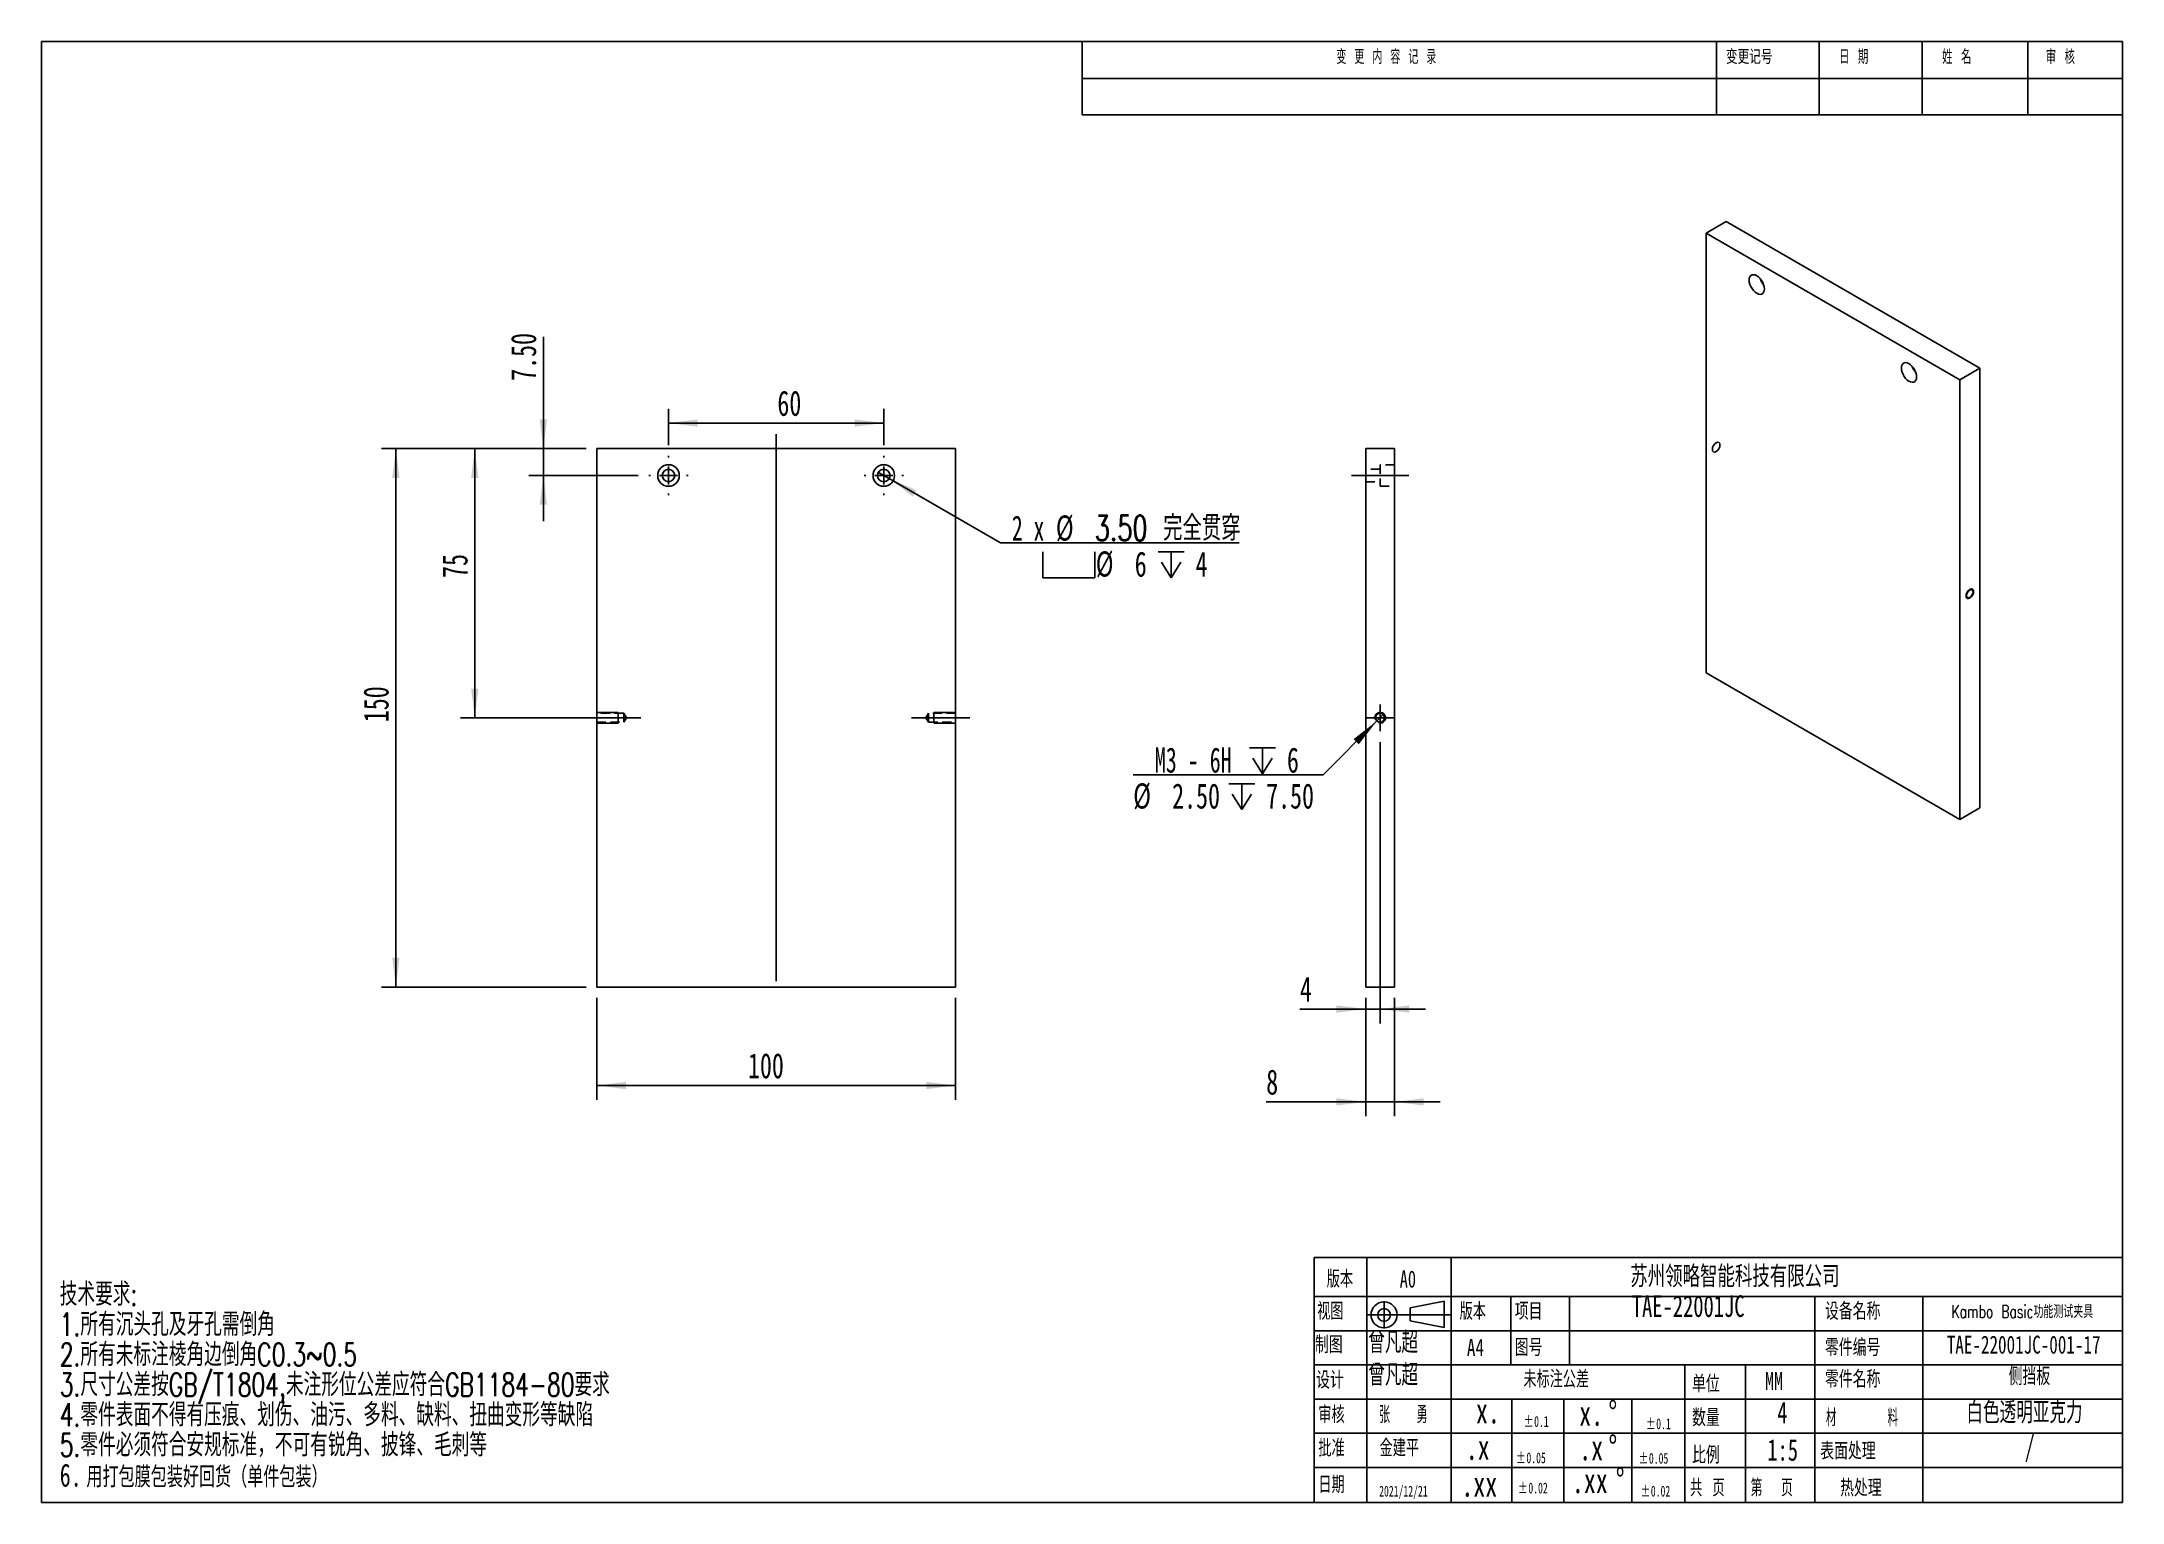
# Model space of a CAD drawing. Extents: x 2 to 292, y 3 to 207.
import ezdxf

# ---------------------------------------------------------------- set-up
doc = ezdxf.new("R2010")
doc.units = 0
for name, pattern in [('SLD-中心线', [34.29, 30.48, -1.27, 1.27, -1.27]), ('SLD-实线', [0]), ('SLD-虚线', [1.905, 1.27, -0.635])]:
    doc.linetypes.add(name, pattern=pattern)
doc.layers.get('0').update_dxf_attribs({"linetype": 'CONTINUOUS'})
for name, color, linetype in [('FORMAT', 7, 'SLD-实线'), ('图层1', 5, 'SLD-中心线'), ('图层7', 7, 'SLD-实线'), ('图框', 7, 'SLD-实线'), ('粗实线', 7, 'SLD-实线')]:
    doc.layers.add(name, color=color, linetype=linetype)
doc.styles.add('SLDTEXTSTYLE0', font='TXT', dxfattribs={"width": 0.7, "bigfont": 'bigfont'})
doc.styles.add('SLDTEXTSTYLE1', font='TXT', dxfattribs={"width": 0.736842, "bigfont": 'bigfont'})
doc.styles.add('SLDTEXTSTYLE10', font='TXT', dxfattribs={"width": 0.633333})
doc.styles.add('SLDTEXTSTYLE11', font='TXT', dxfattribs={"width": 0.642857})
doc.styles.add('SLDTEXTSTYLE2', font='TXT', dxfattribs={"width": 0.7})
doc.styles.add('SLDTEXTSTYLE3', font='TXT', dxfattribs={"width": 0.663})
doc.styles.add('SLDTEXTSTYLE4', font='TXT', dxfattribs={"width": 0.559211, "bigfont": 'bigfont'})
doc.styles.add('SLDTEXTSTYLE5', font='TXT', dxfattribs={"width": 0.736842})
doc.styles.add('SLDTEXTSTYLE6', font='TXT', dxfattribs={"width": 0.629187, "bigfont": 'bigfont'})
doc.styles.add('SLDTEXTSTYLE7', font='TXT', dxfattribs={"width": 0.657895, "bigfont": 'bigfont'})
doc.styles.add('SLDTEXTSTYLE8', font='TXT', dxfattribs={"width": 0.618421, "bigfont": 'bigfont'})
doc.styles.add('SLDTEXTSTYLE9', font='TXT', dxfattribs={"width": 0.58, "bigfont": 'bigfont'})
doc.dimstyles.new('SLDDIMSTYLE0', dxfattribs={"dimtxt": 3.5, "dimasz": 4.08, "dimexe": 0, "dimexo": 0.0625, "dimgap": 0.875, "dimtad": 2, "dimlfac": 2, "dimrnd": 1e-09, "dimzin": 12, "dimtxsty": 'SLDTEXTSTYLE2', "dimsah": 1, "dimcen": 0.09, "dimazin": 3, "dimtfac": 1, "dimtofl": 0, "dimtmove": 0, "dimatfit": 3, "dimtolj": 1, "dimtzin": 12})
doc.dimstyles.new('SLDDIMSTYLE1', dxfattribs={"dimtxt": 3.5, "dimasz": 4.08, "dimexe": 0, "dimexo": 0.0625, "dimgap": 0.875, "dimtad": 2, "dimlfac": 2, "dimrnd": 1e-09, "dimzin": 4, "dimtxsty": 'SLDTEXTSTYLE2', "dimsah": 1, "dimcen": 0.09, "dimazin": 3, "dimtfac": 1, "dimtmove": 0, "dimatfit": 3, "dimtolj": 1, "dimtzin": 12})
doc.dimstyles.new('SLDDIMSTYLE2', dxfattribs={"dimtxt": 3.5, "dimasz": 4.08, "dimexe": 0, "dimexo": 0.0625, "dimgap": 0.875, "dimtad": 0, "dimtih": 1, "dimtoh": 1, "dimlfac": 2, "dimrnd": 1e-09, "dimzin": 4, "dimtxsty": 'SLDTEXTSTYLE2', "dimblk1": 'NONE', "dimsah": 1, "dimcen": 0, "dimazin": 3, "dimtfac": 1, "dimtmove": 0, "dimatfit": 3, "dimtolj": 1, "dimtzin": 12})
doc.dimstyles.new('SLDDIMSTYLE3', dxfattribs={"dimtxt": 3.5, "dimasz": 4.08, "dimexe": 0, "dimexo": 0.0625, "dimgap": 0.875, "dimtad": 2, "dimlfac": 2, "dimrnd": 1e-09, "dimzin": 12, "dimtxsty": 'SLDTEXTSTYLE2', "dimsah": 1, "dimcen": 0.09, "dimazin": 3, "dimtfac": 1, "dimtmove": 0, "dimatfit": 3, "dimtolj": 1, "dimtzin": 12})
doc.dimstyles.new('SLDDIMSTYLE4', dxfattribs={"dimtxt": 3.5, "dimasz": 4.08, "dimexe": 0, "dimexo": 0.0625, "dimgap": 0.875, "dimtad": 0, "dimtih": 1, "dimtoh": 1, "dimdec": 6, "dimlfac": 2, "dimrnd": 1e-09, "dimzin": 12, "dimtxsty": 'SLDTEXTSTYLE2', "dimblk1": 'NONE', "dimsah": 1, "dimcen": 0, "dimazin": 3, "dimtfac": 1, "dimtmove": 0, "dimatfit": 3, "dimtolj": 1, "dimtzin": 12})

# ---------------------------------------------------------------- blocks, each defined once
blk = doc.blocks.new('SW_NOTE_0')
at = {"layer": '图层7', "color": 0, "char_height": 1.5, "attachment_point": 1, "style": 'SLDTEXTSTYLE3'}
for s, insert in [('%%p', (0, 1.93)), ('0.05', (1.44, 1.93))]:
    blk.add_mtext(s, dxfattribs=dict(at, insert=insert))
blk = doc.blocks.new('SW_NOTE_1')
at = {"layer": '图层7', "color": 0, "char_height": 1.5, "attachment_point": 1, "style": 'SLDTEXTSTYLE3'}
for s, insert in [('%%p', (0, 1.93)), ('0.02', (1.44, 1.93))]:
    blk.add_mtext(s, dxfattribs=dict(at, insert=insert))
blk = doc.blocks.new('SW_NOTE_2')
at = {"layer": '图层7', "color": 0, "char_height": 1.5, "attachment_point": 1, "style": 'SLDTEXTSTYLE3'}
for s, insert in [('%%p', (0, 1.93)), ('0.1', (1.44, 1.93))]:
    blk.add_mtext(s, dxfattribs=dict(at, insert=insert))
blk = doc.blocks.new('SW_NOTE_3')
at = {"layer": '图层7', "color": 0, "attachment_point": 1}
for s, insert, char_height, style in [('\\M+18B5A术\\M+19776\\M+18B81:', (0, 4.13), 3.2, 'SLDTEXTSTYLE0'), ('1.\\M+18F8A\\M+1974C沉头\\M+18D45\\M+18B79\\M+189E5\\M+18D45\\M+18EF9\\M+1937C\\M+18A70', (0, -0.07), 3.2, 'SLDTEXTSTYLE0'), ('2.\\M+18F8A\\M+1974C\\M+196A2标\\M+1928D棱\\M+18A70边\\M+1937C\\M+18A70C0.3~0.5', (0, -4.27), 3.2, 'SLDTEXTSTYLE0'), ('3.\\M+18EDA\\M+190A1\\M+18CF6\\M+18DB7\\M+188C2GB/T1804,\\M+196A2\\M+1928D\\M+18C60\\M+188CA\\M+18CF6\\M+18DB7应\\M+19584\\M+18D87GB1184-80\\M+19776\\M+18B81', (0, -8.47), 3.2, 'SLDTEXTSTYLE0'), ('4.\\M+197EB\\M+18C8F\\M+1955C\\M+196CA\\M+19573\\M+193BE\\M+1974C压\\M+18DAD\\M+18141划伤\\M+18141\\M+196FB污\\M+18141\\M+191BD\\M+197BF\\M+18141\\M+1E39E\\M+197BF\\M+18141扭\\M+18BC8变\\M+18C60\\M+19399\\M+1E39E\\M+1E89C', (0, -12.67), 3.2, 'SLDTEXTSTYLE0'), ('5.\\M+197EB\\M+18C8F\\M+1954B须\\M+19584\\M+18D87\\M+188C0规标\\M+18F79\\M+18143\\M+19573\\M+189C2\\M+1974C锐\\M+18A70\\M+18141\\M+194E2锋\\M+18141\\M+196D1\\M+18E68\\M+19399', (0, -16.87), 3.2, 'SLDTEXTSTYLE0'), ('6.', (0, -21.07), 3.2, 'SLDTEXTSTYLE2'), ('\\M+19770\\M+191C5\\M+195EF\\M+1968C\\M+195EF\\M+19195\\M+18D44\\M+189F1货\\M+18169单\\M+18C8F\\M+195EF\\M+19195\\M+1816A', (3.72, -21.47), 2.91042, 'SLDTEXTSTYLE0')]:
    blk.add_mtext(s, dxfattribs=dict(at, insert=insert, char_height=char_height, style=style))
blk = doc.blocks.new('SW_NOTE_4')
at = {"layer": '图层7', "color": 0, "char_height": 3.5, "attachment_point": 1, "style": 'SLDTEXTSTYLE2'}
for s, insert in [('.x', (0, 4.51)), ('%%d', (4.07, 4.51))]:
    blk.add_mtext(s, dxfattribs=dict(at, insert=insert))
blk = doc.blocks.new('SW_NOTE_5')
at = {"layer": '图层7', "color": 0, "char_height": 3.5, "attachment_point": 1, "style": 'SLDTEXTSTYLE2'}
for s, insert in [('x.', (0, 4.51)), ('%%d', (4.07, 4.51))]:
    blk.add_mtext(s, dxfattribs=dict(at, insert=insert))
blk = doc.blocks.new('SW_NOTE_6')
at = {"layer": '图层7', "color": 0, "char_height": 3.5, "attachment_point": 1, "style": 'SLDTEXTSTYLE2'}
for s, insert in [('.xx', (0, 4.51)), ('%%d', (6.11, 4.51))]:
    blk.add_mtext(s, dxfattribs=dict(at, insert=insert))
blk = doc.blocks.new('SW_NOTE_7')
at = {"layer": '图层7', "color": 0, "char_height": 1.5, "attachment_point": 1, "style": 'SLDTEXTSTYLE3'}
for s, insert in [('%%p', (0, 1.93)), ('0.1', (1.44, 1.93))]:
    blk.add_mtext(s, dxfattribs=dict(at, insert=insert))
blk = doc.blocks.new('SW_NOTE_8')
at = {"layer": '图层7', "color": 0, "char_height": 1.5, "attachment_point": 1, "style": 'SLDTEXTSTYLE3'}
for s, insert in [('%%p', (0, 1.93)), ('0.05', (1.44, 1.93))]:
    blk.add_mtext(s, dxfattribs=dict(at, insert=insert))
blk = doc.blocks.new('SW_NOTE_9')
at = {"layer": '图层7', "color": 0, "char_height": 1.5, "attachment_point": 1, "style": 'SLDTEXTSTYLE3'}
for s, insert in [('%%p', (0, 1.93)), ('0.02', (1.44, 1.93))]:
    blk.add_mtext(s, dxfattribs=dict(at, insert=insert))
blk = doc.blocks.new('_D')
at = {"layer": '图框', "color": 5}
for p, q in [((78.08, 149.88), (49.58, 149.88)), ((51.58, 74.88), (51.58, 149.88)), ((78.08, 74.88), (49.58, 74.88))]:
    blk.add_line(p, q, dxfattribs=at)
for points in [[(51.58, 149.88), (51.07, 145.8), (52.08, 145.8)], [(51.58, 74.88), (52.08, 78.96), (51.07, 78.96)]]:
    blk.add_solid(points, dxfattribs=at)
at = {"layer": '图框', "color": 5, "insert": (47.06, 111.77), "char_height": 3.5, "attachment_point": 1, "rotation": 90, "style": 'SLDTEXTSTYLE2'}
blk.add_mtext('150', dxfattribs=at)
blk = doc.blocks.new('_D_1')
at = {"layer": '图框', "color": 5}
for p, q in [((79.58, 73.38), (79.58, 59.16)), ((129.58, 73.38), (129.58, 59.16)), ((79.58, 61.16), (129.58, 61.16))]:
    blk.add_line(p, q, dxfattribs=at)
for points in [[(79.58, 61.16), (83.66, 60.65), (83.66, 61.67)], [(129.58, 61.16), (125.5, 61.67), (125.5, 60.65)]]:
    blk.add_solid(points, dxfattribs=at)
at = {"layer": '图框', "color": 5, "insert": (100.65, 65.67), "char_height": 3.5, "attachment_point": 1, "style": 'SLDTEXTSTYLE2'}
blk.add_mtext('100', dxfattribs=at)
blk = doc.blocks.new('_D_2')
at = {"layer": '图框', "color": 5}
for p, q in [((89.58, 150.38), (89.58, 155.44)), ((119.58, 150.38), (119.58, 155.44)), ((89.58, 153.44), (119.58, 153.44))]:
    blk.add_line(p, q, dxfattribs=at)
for points in [[(89.58, 153.44), (93.66, 152.93), (93.66, 153.95)], [(119.58, 153.44), (115.5, 153.95), (115.5, 152.93)]]:
    blk.add_solid(points, dxfattribs=at)
at = {"layer": '图框', "color": 5, "insert": (104.75, 157.95), "char_height": 3.5, "attachment_point": 1, "style": 'SLDTEXTSTYLE2'}
blk.add_mtext('60', dxfattribs=at)
blk = doc.blocks.new('_D_3')
at = {"layer": '图框', "color": 5}
for p, q in [((72.13, 149.88), (72.13, 165.45)), ((78.08, 149.88), (70.13, 149.88)), ((72.13, 146.13), (72.13, 149.88)), ((85.33, 146.13), (70.13, 146.13)), ((72.13, 146.13), (72.13, 139.78))]:
    blk.add_line(p, q, dxfattribs=at)
for points in [[(72.13, 149.88), (72.64, 153.96), (71.62, 153.96)], [(72.13, 146.13), (71.62, 142.05), (72.64, 142.05)]]:
    blk.add_solid(points, dxfattribs=at)
at = {"layer": '图框', "color": 5, "insert": (67.62, 159.32), "char_height": 3.5, "attachment_point": 1, "rotation": 90, "style": 'SLDTEXTSTYLE2'}
blk.add_mtext('7.50', dxfattribs=at)
blk = doc.blocks.new('_D_4')
at = {"layer": '图框', "color": 5}
for p, q in [((78.08, 149.88), (60.57, 149.88)), ((62.57, 112.38), (62.57, 149.88)), ((81.83, 112.38), (60.57, 112.38))]:
    blk.add_line(p, q, dxfattribs=at)
for points in [[(62.57, 149.88), (62.06, 145.8), (63.08, 145.8)], [(62.57, 112.38), (63.08, 116.46), (62.06, 116.46)]]:
    blk.add_solid(points, dxfattribs=at)
at = {"layer": '图框', "color": 5, "insert": (58.06, 131.87), "char_height": 3.5, "attachment_point": 1, "rotation": 90, "style": 'SLDTEXTSTYLE2'}
blk.add_mtext('75', dxfattribs=at)
blk = doc.blocks.new('SW_SYMBOL_HOLE_SPOT')
at = {"layer": '图框', "color": 0}
for p, q in [((0, 875), (0, 75)), ((1600, 75), (1600, 875)), ((0, 75), (1600, 75))]:
    blk.add_line(p, q, dxfattribs=at)
blk = doc.blocks.new('SW_SYMBOL_HOLE_DEPTH')
at = {"layer": '图框', "color": 0}
for p, q in [((0, 875), (800, 875)), ((400, 875), (400, 75)), ((100, 555), (400, 75)), ((700, 555), (400, 75))]:
    blk.add_line(p, q, dxfattribs=at)
blk = doc.blocks.new('_D_5')
at = {"layer": '图框', "color": 5}
for p, q in [((118.82, 146.57), (120.33, 145.7)), ((120.33, 145.7), (135.84, 136.76)), ((135.84, 136.76), (169.12, 136.76))]:
    blk.add_line(p, q, dxfattribs=at)
blk.add_solid([(120.33, 145.7), (123.62, 143.22), (124.12, 144.1)], dxfattribs=at)
at = {"layer": '图框', "color": 5, "xscale": 0.004511737089201878, "yscale": 0.004511737089201878, "zscale": 0.004511737089201878}
for name, p in [('SW_SYMBOL_HOLE_SPOT', (141.75, 131.55)), ('SW_SYMBOL_HOLE_DEPTH', (157.83, 131.55))]:
    blk.add_blockref(name, p, dxfattribs=at)
at = {"layer": '图框', "color": 5, "char_height": 3.5, "attachment_point": 1}
for s, insert, style in [('2 x', (137.43, 140.56), 'SLDTEXTSTYLE10'), ('%%c', (143.56, 140.57), 'SLDTEXTSTYLE2'), ('3.50 \\M+18AAE\\M+19153贯\\M+190FA', (148.98, 140.56), 'SLDTEXTSTYLE0'), ('%%c', (149.12, 135.56), 'SLDTEXTSTYLE2'), ('6', (154.55, 135.54), 'SLDTEXTSTYLE2'), ('4', (163.04, 135.54), 'SLDTEXTSTYLE2')]:
    blk.add_mtext(s, dxfattribs=dict(at, insert=insert, style=style))
blk = doc.blocks.new('_NONE')
blk = doc.blocks.new('SW_CENTERMARKSYMBOL_0')
at = {"layer": '图框', "color": 0}
for p, q in [((-2.5, 0), (-2.75, 0)), ((0, 0), (-1.25, 0)), ((0, 2.5), (0, 2.75)), ((0, 0), (0, 1.25)), ((0, 0), (0, -1.25)), ((0, 0), (1.25, 0)), ((2.5, 0), (2.75, 0)), ((0, -2.5), (0, -2.75))]:
    blk.add_line(p, q, dxfattribs=at)
blk = doc.blocks.new('SW_CENTERMARKSYMBOL_1')
at = {"layer": '图框', "color": 0}
for p, q in [((-2.5, 0), (-2.75, 0)), ((0, 0), (-1.25, 0)), ((0, 2.5), (0, 2.75)), ((0, 0), (0, 1.25)), ((0, 0), (0, -1.25)), ((0, 0), (1.25, 0)), ((2.5, 0), (2.75, 0)), ((0, -2.5), (0, -2.75))]:
    blk.add_line(p, q, dxfattribs=at)
blk = doc.blocks.new('_D_6')
at = {"layer": '图框', "color": 5}
for p, q in [((186.75, 73.38), (186.75, 56.88)), ((190.75, 73.38), (190.75, 56.88)), ((186.75, 58.88), (172.88, 58.88)), ((186.75, 58.88), (190.75, 58.88)), ((190.75, 58.88), (197.1, 58.88))]:
    blk.add_line(p, q, dxfattribs=at)
for points in [[(186.75, 58.88), (182.67, 59.39), (182.67, 58.38)], [(190.75, 58.88), (194.83, 58.38), (194.83, 59.39)]]:
    blk.add_solid(points, dxfattribs=at)
at = {"layer": '图框', "color": 5, "insert": (172.88, 63.4), "char_height": 3.5, "attachment_point": 1, "style": 'SLDTEXTSTYLE2'}
blk.add_mtext('8', dxfattribs=at)
blk = doc.blocks.new('_D_7')
at = {"layer": '图框', "color": 5}
for p, q in [((188.75, 109.01), (188.75, 69.81)), ((186.75, 73.38), (186.75, 69.81)), ((186.75, 71.81), (177.57, 71.81)), ((188.75, 71.81), (186.75, 71.81)), ((188.75, 71.81), (195.1, 71.81))]:
    blk.add_line(p, q, dxfattribs=at)
for points in [[(186.75, 71.81), (182.67, 72.32), (182.67, 71.3)], [(188.75, 71.81), (192.83, 71.3), (192.83, 72.32)]]:
    blk.add_solid(points, dxfattribs=at)
at = {"layer": '图框', "color": 5, "insert": (177.57, 76.32), "char_height": 3.5, "attachment_point": 1, "style": 'SLDTEXTSTYLE2'}
blk.add_mtext('4', dxfattribs=at)
blk = doc.blocks.new('_D_8')
at = {"layer": '图框', "color": 5}
for p, q in [((188.31, 111.94), (180.81, 104.46)), ((189.19, 112.83), (188.31, 111.94)), ((180.81, 104.46), (154.34, 104.46))]:
    blk.add_line(p, q, dxfattribs=at)
blk.add_solid([(188.31, 111.94), (185.06, 109.42), (185.78, 108.7)], dxfattribs=at)
at = {"layer": '图框', "color": 5, "xscale": 0.004511737089201878, "yscale": 0.004511737089201878, "zscale": 0.004511737089201878}
for p in [(170.56, 104.26), (167.66, 99.25)]:
    blk.add_blockref('SW_SYMBOL_HOLE_DEPTH', p, dxfattribs=at)
at = {"layer": '图框', "color": 5, "char_height": 3.5, "attachment_point": 1}
for s, insert, style in [('M3 - 6H', (157.35, 108.25), 'SLDTEXTSTYLE11'), ('6', (175.77, 108.25), 'SLDTEXTSTYLE2'), ('%%c', (154.34, 103.25), 'SLDTEXTSTYLE2'), ('2.50', (159.77, 103.24), 'SLDTEXTSTYLE2'), ('7.50', (172.87, 103.24), 'SLDTEXTSTYLE2')]:
    blk.add_mtext(s, dxfattribs=dict(at, insert=insert, style=style))
blk = doc.blocks.new('SW_CENTERMARKSYMBOL_2')
at = {"layer": '图框', "color": 0}
for p, q in [((-1.25, 0), (-1.875, 0)), ((0, 0), (-1.25, 0)), ((0, 1.25), (0, 1.875)), ((0, 0), (0, 1.25)), ((0, 0), (0, -1.25)), ((0, 0), (1.25, 0)), ((1.25, 0), (1.875, 0)), ((0, -1.25), (0, -1.875))]:
    blk.add_line(p, q, dxfattribs=at)

msp = doc.modelspace()

# ---------------------------------------------------------------- linework, layer by layer
at = {"color": 7, "linetype": 'SLD-实线'}
for p, q in [((237.00123766, 181.51348389), (234.1728104, 179.88066759)), ((234.1728104, 179.88066759), (269.52814998, 159.47046449)), ((234.1728104, 118.64010426), (234.1728104, 179.88066759)), ((237.00123766, 181.51348389), (272.35657724, 161.10328079)), ((272.35657724, 161.10328079), (269.52814998, 159.47046449)), ((272.35657724, 161.10328079), (272.35657724, 99.86271746)), ((269.52814998, 159.47046449), (269.52814998, 98.22990116)), ((79.57570484, 149.88398477), (129.57570558, 149.88398477)), ((79.57570484, 74.88398179), (79.57570484, 149.88398477)), ((129.57570558, 149.88398477), (129.57570558, 74.88398179)), ((186.75168607, 74.88398179), (186.75168607, 149.88398477)), ((186.75168607, 149.88398477), (190.75168626, 149.88398477)), ((190.75168626, 74.88398179), (190.75168626, 149.88398477)), ((269.52814998, 98.22990116), (234.1728104, 118.64010426)), ((79.57570521, 113.13398328), (82.57570521, 113.13398328)), ((129.57570521, 113.13398328), (126.57570521, 113.13398328)), ((79.57570521, 111.63398328), (82.57570521, 111.63398328)), ((129.57570521, 111.63398328), (126.57570521, 111.63398328)), ((272.35657724, 99.86271746), (269.52814998, 98.22990116)), ((129.57570558, 74.88398179), (79.57570484, 74.88398179)), ((186.75168607, 74.88398179), (190.75168626, 74.88398179))]:
    msp.add_line(p, q, dxfattribs=at)
at = {"color": 7, "linetype": 'SLD-虚线'}
for p, q in [((188.75168617, 147.00898453), (186.75168607, 147.00898453)), ((186.75168607, 145.25898471), (188.75168617, 145.25898471)), ((188.75168617, 147.63398393), (188.75168617, 144.63398158)), ((190.75168626, 147.63398393), (188.75168617, 147.63398393)), ((188.75168617, 144.63398158), (190.75168626, 144.63398158)), ((82.57570521, 111.63398328), (82.57570521, 113.13398328)), ((126.57570521, 113.13398328), (126.57570521, 111.63398328)), ((83.32570498, 113.00898327), (79.57570484, 113.00898327)), ((79.57570484, 111.75898329), (83.32570498, 111.75898329)), ((83.32570498, 112.38398328), (83.32570498, 113.00898327)), ((83.70124219, 112.38398328), (83.32570498, 113.00898327)), ((83.32570498, 111.75898329), (83.32570498, 112.38398328)), ((83.32570498, 111.75898329), (83.70124219, 112.38398328)), ((125.82570543, 113.00898327), (125.45016823, 112.38398328)), ((125.45016823, 112.38398328), (125.82570543, 111.75898329)), ((125.82570543, 113.00898327), (125.82570543, 111.75898329)), ((129.57570558, 113.00898327), (125.82570543, 113.00898327)), ((125.82570543, 111.75898329), (129.57570558, 111.75898329))]:
    msp.add_line(p, q, dxfattribs=at)
at = {"color": 7, "linetype": 'SLD-实线', "flags": 128}
for points in [[(242.3045384, 172.12429277), (242.27794571, 172.41218822), (242.19950055, 172.71635346), (242.07313574, 173.02153552), (241.90518911, 173.31242837), (241.70408147, 173.574446), (241.47989777, 173.79444779), (241.24387871, 173.96140923), (241.00785965, 174.0669496), (240.7836753, 174.10578518), (240.58256766, 174.07596148), (240.41462037, 173.97897606), (240.28825621, 173.81969133), (240.20981171, 173.60609656), (240.18321837, 173.34890476), (240.20981171, 173.06100589), (240.28825621, 172.75684102), (240.41462037, 172.45165935), (240.58256766, 172.16076915), (240.7836753, 171.89875152), (241.00785965, 171.67874631), (241.24387871, 171.51178487), (241.47989777, 171.4062445), (241.70408147, 171.36741235), (241.90518911, 171.39723604), (242.07313574, 171.4942188), (242.19950055, 171.65350315), (242.27794571, 171.86709754), (242.3045384, 172.12429277)], [(263.51774202, 159.87817098), (263.49114867, 160.16606681), (263.41270417, 160.47023168), (263.28634001, 160.77541335), (263.11839273, 161.06630659), (262.91728509, 161.32832422), (262.69310073, 161.54832639), (262.45708167, 161.71528783), (262.22106261, 161.8208282), (261.99687892, 161.85966339), (261.79577128, 161.8298397), (261.62782465, 161.73285389), (261.50145983, 161.57356955), (261.42301467, 161.35997516), (261.39642199, 161.10278297), (261.42301467, 160.81488448), (261.50145983, 160.51071924), (261.62782465, 160.20553718), (261.79577128, 159.91464737), (261.99687892, 159.65262974), (262.22106261, 159.4326249), (262.45708167, 159.26566347), (262.69310073, 159.1601231), (262.91728509, 159.12129057), (263.11839273, 159.15111426), (263.28634001, 159.24809664), (263.41270417, 159.40738137), (263.49114867, 159.62097614), (263.51774202, 159.87817098)], [(235.05669421, 149.77064088), (235.09706318, 149.55958791), (235.21202429, 149.42727487), (235.38407575, 149.39384522), (235.58702429, 149.46438831), (235.78997283, 149.62816461), (235.96202429, 149.86024066), (236.0769854, 150.12528497), (236.11735438, 150.38294696), (236.0769854, 150.59399993), (235.96202429, 150.72631297), (235.78997283, 150.75974263), (235.58702429, 150.68919953), (235.38407575, 150.52542323), (235.21202429, 150.29334719), (235.09706318, 150.02830287), (235.05669421, 149.77064088)], [(270.41203326, 129.36043808), (270.45240224, 129.61810008), (270.56736335, 129.88314439), (270.73941481, 130.11522044), (270.94236335, 130.27899674), (271.14531189, 130.34953983), (271.31736335, 130.31611018), (271.43232446, 130.18379714), (271.47269344, 129.97274417), (271.43232446, 129.71508218), (271.31736335, 129.45003786), (271.14531189, 129.21796182), (270.94236335, 129.05418552), (270.73941481, 128.98364242), (270.56736335, 129.01707208), (270.45240224, 129.14938512), (270.41203326, 129.36043808)], [(271.38430534, 129.9217185), (271.35765302, 130.08087832), (271.28091062, 130.19006896), (271.16333448, 130.23612042), (271.01910599, 130.21347825), (270.86562124, 130.12487338), (270.72139275, 129.98099289), (270.6038166, 129.7991909), (270.52707421, 129.60139538), (270.50042189, 129.41146345), (270.52707421, 129.25230363), (270.6038166, 129.14311299), (270.72139275, 129.09706153), (270.86562124, 129.1197037), (271.01910599, 129.20830857), (271.16333448, 129.35218906), (271.28091062, 129.53399105), (271.35765302, 129.73178657), (271.38430534, 129.9217185)]]:
    msp.add_lwpolyline(points, dxfattribs=at)
at = {"color": 7, "linetype": 'SLD-实线'}
for centre, radius in [((89.57570521, 146.13398328), 1.5), ((89.57570521, 146.13398328), 0.875), ((119.57570521, 146.13398328), 1.5), ((119.57570521, 146.13398328), 0.875), ((188.75168617, 112.38398328), 0.625)]:
    msp.add_circle(centre, radius, dxfattribs=at)
for centre, radius, start, end in [((244.08616631, 174.37741598), 2.5156833, 198.5257443085, 221.4689435853), ((265.29955199, 162.13139859), 2.51588909, 198.5266812515, 221.4679630957), ((188.75168617, 112.38398328), 0.75, 255, 195), ((188.75168617, 112.38398328), 0.75, 255, 195)]:
    msp.add_arc(centre, radius, start, end, dxfattribs=at)
at = {"layer": 'FORMAT'}
for p, q in [((186.91053514, 37.1977449), (186.91053514, 3.09596976)), ((198.66076351, 37.1977449), (198.66076351, 3.09596976)), ((179.55257361, 31.7584837), (292.20335529, 31.7584837)), ((192.95125628, 30.20082962), (197.68880438, 31.12592939)), ((192.95125628, 28.38413619), (192.95125628, 30.20082962)), ((197.68880438, 31.12592939), (197.68880438, 27.45903643)), ((206.95141482, 31.7584837), (206.95141482, 22.2446521)), ((215.15452135, 31.7584837), (215.15452135, 22.2446521)), ((249.36194674, 31.7584837), (249.36194674, 3.09596976)), ((264.39954193, 31.7584837), (264.39954193, 3.09596976)), ((179.55257361, 27.0015679), (292.20335529, 27.0015679)), ((192.95125628, 28.38413619), (197.68880438, 27.45903643)), ((179.55257361, 22.2446521), (292.20335529, 22.2446521)), ((231.2090054, 22.2446521), (231.2090054, 3.09596976)), ((239.68998533, 3.09596976), (239.68998533, 22.2446521)), ((179.55257361, 17.4877363), (292.20335529, 17.4877363)), ((207.10225364, 17.4877363), (207.10225364, 3.09596976)), ((214.37115388, 17.4877363), (214.37115388, 3.09596976)), ((223.83820805, 17.4877363), (223.83820805, 3.09596976)), ((179.55257361, 12.7308205), (292.20335529, 12.7308205)), ((179.55257361, 7.9739047), (292.20335529, 7.9739047))]:
    msp.add_line(p, q, dxfattribs=at)
at = {"layer": 'FORMAT', "linetype": 'SLD-中心线'}
for p, q in [((186.91053514, 29.21260052), (198.51770598, 29.21260052)), ((189.30225283, 31.12102506), (189.30225283, 27.30417597))]:
    msp.add_line(p, q, dxfattribs=at)
at = {"layer": 'FORMAT'}
for radius in [1.81265621, 0.88755645]:
    msp.add_circle((189.30225283, 29.21260052), radius, dxfattribs=at)
at = {"layer": '图层7', "color": 5}
for p, q in [((147.20335433, 206.5709215), (147.20335433, 196.35433538)), ((235.63182865, 206.5709215), (235.63182865, 196.35433538)), ((249.96175216, 206.5709215), (249.96175216, 196.35433538)), ((264.29167566, 206.5709215), (264.29167566, 196.35433538)), ((279.00386102, 206.5709215), (279.00386102, 196.35433538)), ((147.20335433, 201.44208283), (292.20335529, 201.44208283)), ((147.20335433, 196.35433538), (292.20335529, 196.35433538))]:
    msp.add_line(p, q, dxfattribs=at)
at = {"layer": '图框', "color": 5, "linetype": 'SLD-中心线', "ltscale": 2.5}
for p, q in [((104.57570521, 151.88398328), (104.57570521, 72.88398328)), ((184.75168617, 146.13398328), (188.75168617, 146.13398328)), ((188.75168617, 146.13398328), (192.75168617, 146.13398328)), ((83.32570521, 112.38398328), (77.57570521, 112.38398328)), ((83.32570521, 112.38398328), (85.7012431, 112.38398328)), ((125.82570521, 112.38398328), (123.45016732, 112.38398328)), ((125.82570521, 112.38398328), (131.57570521, 112.38398328))]:
    msp.add_line(p, q, dxfattribs=at)
at = {"layer": '粗实线', "color": 5}
for p, q in [((2.20335337, 206.5709215), (2.20335337, 3.09596976)), ((2.20335337, 206.5709215), (292.20335529, 206.5709215)), ((292.20335529, 206.5709215), (292.20335529, 3.09596976)), ((2.20335337, 3.09596976), (292.20335529, 3.09596976))]:
    msp.add_line(p, q, dxfattribs=at)
at = {"layer": '粗实线'}
for q in [(179.55257361, 3.09596976), (292.20335529, 37.1977449)]:
    msp.add_line((179.55257361, 37.1977449), q, dxfattribs=at)

# ---------------------------------------------------------------- block references
at = {"layer": '图层7', "color": 5}
msp.add_blockref('SW_NOTE_3', (4.72820809, 29.56181952), dxfattribs=at)
at = {"layer": '图层7'}
for name, p in [('SW_NOTE_5', (216.50096363, 12.75559296)), ('SW_NOTE_2', (208.78053651, 13.18428056)), ('SW_NOTE_7', (225.79396864, 12.86045409)), ('SW_NOTE_4', (216.50096363, 7.94794693)), ('SW_NOTE_0', (207.69928637, 8.11751465)), ('SW_NOTE_8', (224.77255355, 8.05280806)), ('SW_NOTE_1', (207.97011963, 3.91751363)), ('SW_NOTE_6', (215.48256077, 3.37281735)), ('SW_NOTE_9', (225.04338681, 3.47767848))]:
    msp.add_blockref(name, p, dxfattribs=at)
at = {"layer": '图框', "color": 5}
for name, p in [('SW_CENTERMARKSYMBOL_1', (89.57570521, 146.13398328)), ('SW_CENTERMARKSYMBOL_0', (119.57570521, 146.13398328)), ('SW_CENTERMARKSYMBOL_2', (188.75168617, 112.38398328))]:
    msp.add_blockref(name, p, dxfattribs=at)

# ---------------------------------------------------------------- texts
at = {"layer": 'FORMAT', "char_height": 2.38125, "attachment_point": 2, "style": 'SLDTEXTSTYLE0'}
for s, insert in [('\\M+194C5\\M+1967B', (183.15019978, 35.39475263)), ('\\M+196A2标\\M+1928D\\M+18CF6\\M+18DB7', (213.30359169, 21.45267775))]:
    msp.add_mtext(s, dxfattribs=dict(at, insert=insert))
at = {"layer": 'FORMAT', "color": 5, "insert": (192.61830553, 35.39475268), "char_height": 2.38125, "attachment_point": 2, "style": 'SLDTEXTSTYLE2'}
msp.add_mtext('A0', dxfattribs=at)
at = {"layer": '图层1'}
for s, insert, char_height, attachment_point, style in [('TAE-22001JC', (231.6854984, 31.92766345), 3, 2, 'SLDTEXTSTYLE2'), ('Kambo Basic\\M+18CF7\\M+1945C测试夹\\M+18BEF', (278.25251922, 30.57744909), 1.8, 2, 'SLDTEXTSTYLE0'), ('\\M+1915C\\M+1967D\\M+192B4', (187.11004352, 26.87743113), 3, 1, 'SLDTEXTSTYLE0'), ('TAE-22001JC-001-17', (278.44251509, 26.31484177), 2.5, 2, 'SLDTEXTSTYLE2'), ('\\M+1915C\\M+1967D\\M+192B4', (187.11004352, 22.3486825), 3, 1, 'SLDTEXTSTYLE0'), ('侧挡\\M+194C2', (279.25216713, 21.91040722), 2.5, 2, 'SLDTEXTSTYLE0'), ('\\M+19492\\M+19046\\M+193A7\\M+196BE亚\\M+18D8E\\M+197CD', (278.56305726, 17.10553074), 3, 2, 'SLDTEXTSTYLE0'), ('4', (244.82181763, 17.10553057), 3, 2, 'SLDTEXTSTYLE2'), ('1:5', (244.8572342, 11.89709443), 3, 2, 'SLDTEXTSTYLE2'), ('/', (279.30295579, 12.4618011), 3, 2, 'SLDTEXTSTYLE2')]:
    msp.add_mtext(s, dxfattribs=dict(at, insert=insert, char_height=char_height, attachment_point=attachment_point, style=style))
at = {"layer": '图层7', "color": 5, "char_height": 2, "attachment_point": 1}
for s, insert, style in [('变 \\M+18D58 \\M+193E0 \\M+19765 记 录', (182.66411325, 205.45562471), 'SLDTEXTSTYLE6'), ('变\\M+18D58记\\M+18D86', (236.95844552, 205.45562471), 'SLDTEXTSTYLE1'), ('\\M+193FA \\M+18AFA', (252.71885129, 205.45562471), 'SLDTEXTSTYLE7'), ('\\M+190A9 \\M+196BC', (267.08320364, 205.45562471), 'SLDTEXTSTYLE7'), ('审 \\M+18A6A', (281.51731514, 205.45562471), 'SLDTEXTSTYLE7')]:
    msp.add_mtext(s, dxfattribs=dict(at, insert=insert, style=style))
at = {"layer": '图层7', "attachment_point": 1}
for s, insert, char_height, style in [('苏\\M+18F42领\\M+197AA\\M+19271\\M+1945C\\M+189C8\\M+18B5A\\M+1974C\\M+18CC0\\M+18CF6\\M+18E69', (223.60766877, 36.06507163), 3, 'SLDTEXTSTYLE1'), ('视图', (179.98815345, 30.90734463), 2.38125, 'SLDTEXTSTYLE0'), ('\\M+194C5\\M+1967B', (199.83327489, 30.90734463), 2.38125, 'SLDTEXTSTYLE0'), ('项\\M+196DA', (207.51761991, 30.90734463), 2.38125, 'SLDTEXTSTYLE1'), ('设备\\M+196BC\\M+18FCC', (250.75336199, 30.90734463), 2.38125, 'SLDTEXTSTYLE1'), ('\\M+190A7图', (179.67065348, 26.24513642), 2.38125, 'SLDTEXTSTYLE1'), ('\\M+197EB\\M+18C8F编\\M+18D86', (250.75336199, 25.85711231), 2.38125, 'SLDTEXTSTYLE1'), ('A4', (200.84089629, 25.85711231), 2.38125, 'SLDTEXTSTYLE5'), ('图\\M+18D86', (207.51761991, 25.85711231), 2.38125, 'SLDTEXTSTYLE1'), ('设计', (179.82940346, 21.32836368), 2.38125, 'SLDTEXTSTYLE1'), ('单\\M+188CA', (232.22978407, 20.80397018), 2.38125, 'SLDTEXTSTYLE1'), ('MM', (242.39487197, 21.26169976), 2.5, 'SLDTEXTSTYLE5'), ('\\M+197EB\\M+18C8F\\M+196BC\\M+18FCC', (250.75336199, 21.45267775), 2.38125, 'SLDTEXTSTYLE1'), ('审\\M+18A6A', (180.14690343, 16.50824819), 2.38125, 'SLDTEXTSTYLE0'), ('张   \\M+19745', (188.61773589, 16.50824819), 2.38125, 'SLDTEXTSTYLE9'), ('x.', (202.10966381, 17.59115646), 3.5, 'SLDTEXTSTYLE2'), ('\\M+19094\\M+197CA', (232.22978407, 16.08521175), 2.38125, 'SLDTEXTSTYLE1'), ('\\M+18DDE      \\M+197BF', (250.8856531, 16.08521175), 2.38125, 'SLDTEXTSTYLE4'), ('\\M+194E1\\M+18F79', (180.14690343, 11.86387207), 2.38125, 'SLDTEXTSTYLE0'), ('\\M+18BE0\\M+18C9A\\M+195BD', (188.67773511, 11.86387207), 2.38125, 'SLDTEXTSTYLE0'), ('.x', (200.68365282, 12.52439055), 3.5, 'SLDTEXTSTYLE2'), ('\\M+1955C\\M+196CA处\\M+1979D', (250.09352168, 11.44148228), 2.38125, 'SLDTEXTSTYLE1'), ('\\M+194E4\\M+197E1', (232.22978407, 10.87677561), 2.38125, 'SLDTEXTSTYLE1'), ('\\M+193FA\\M+18AFA', (180.14690343, 6.7635277), 2.38125, 'SLDTEXTSTYLE0'), ('.xx', (200.07285808, 7.3845543), 3.5, 'SLDTEXTSTYLE2'), ('\\M+18BA4 页', (231.93718833, 6.30164603), 2.38125, 'SLDTEXTSTYLE7'), ('\\M+191E6  页', (240.4032064, 6.30164603), 2.38125, 'SLDTEXTSTYLE8'), ('热处\\M+1979D', (252.87008895, 6.30164603), 2.38125, 'SLDTEXTSTYLE1'), ('2021/12/21', (188.61773589, 5.41128007), 1.5, 'SLDTEXTSTYLE3')]:
    msp.add_mtext(s, dxfattribs=dict(at, insert=insert, char_height=char_height, style=style))

# ---------------------------------------------------------------- dimensions: what is measured, and where the dimension line sits
at = {"layer": '图框', "color": 5}
for base, p1, dimstyle, picture, middle in [((72.12954388, 149.88398328), (86.82570521, 146.13398328), 'SLDDIMSTYLE1', '_D_3', (72.12954388, 162.38398328)), ((51.57570521, 149.88398328), (79.57570521, 74.88398328), 'SLDDIMSTYLE0', '_D', (51.57570521, 114.07635388)), ((62.57209862, 149.88398328), (83.32570521, 112.38398328), 'SLDDIMSTYLE0', '_D_4', (62.57209862, 133.40174934))]:
    dim = msp.add_linear_dim(base=base, p1=p1, p2=(79.57570521, 149.88398328), angle=90, dimstyle=dimstyle, dxfattribs=at)
    dim.commit()
    dim.dimension.update_dxf_attribs({"geometry": picture, "text_midpoint": middle, "dimtype": 160})
for base, p1, p2, dimstyle, picture, middle in [((119.57570521, 153.4376131), (89.57570521, 148.88398328), (119.57570521, 148.88398328), 'SLDDIMSTYLE0', '_D_2', (106.28537588, 153.4376131)), ((186.75168617, 71.80939489), (188.75168617, 110.50898328), (186.75168617, 74.88398328), 'SLDDIMSTYLE3', '_D_7', (178.33461755, 71.80939489)), ((129.57570521, 61.15800625), (79.57570521, 74.88398328), (129.57570521, 74.88398328), 'SLDDIMSTYLE0', '_D_1', (102.95150522, 61.15800625)), ((190.75168617, 58.88398328), (186.75168617, 74.88398328), (190.75168617, 74.88398328), 'SLDDIMSTYLE3', '_D_6', (173.64354057, 58.88398328))]:
    dim = msp.add_linear_dim(base=base, p1=p1, p2=p2, dimstyle=dimstyle, dxfattribs=at)
    dim.commit()
    dim.dimension.update_dxf_attribs({"geometry": picture, "text_midpoint": middle, "dimtype": 160})
dim = msp.add_diameter_dim_2p(p1=(118.81755619, 146.57083001), p2=(120.33385423, 145.69713655), text='2 x <> 完全贯穿\\P{\\fGDT;v}%%c 6 {\\fGDT;x} 4\\P', dimstyle='SLDDIMSTYLE2', dxfattribs=at)
dim.commit()
dim.dimension.update_dxf_attribs({"geometry": '_D_5', "text_midpoint": (153.27348, 136.04387711), "dimtype": 163})
dim = msp.add_diameter_dim_2p(p1=(189.19414784, 112.82540447), p2=(188.30922449, 111.94256209), text=' M3 - 6H {\\fGDT;x} 6\\P%%c 2.50 {\\fGDT;x} 7.50\\P', dimstyle='SLDDIMSTYLE4', override={"dimpost": '<>'}, dxfattribs=at)
dim.commit()
dim.dimension.update_dxf_attribs({"geometry": '_D_8', "text_midpoint": (166.77962137, 103.73999651), "dimtype": 163})

doc.saveas('drawing.dxf')
